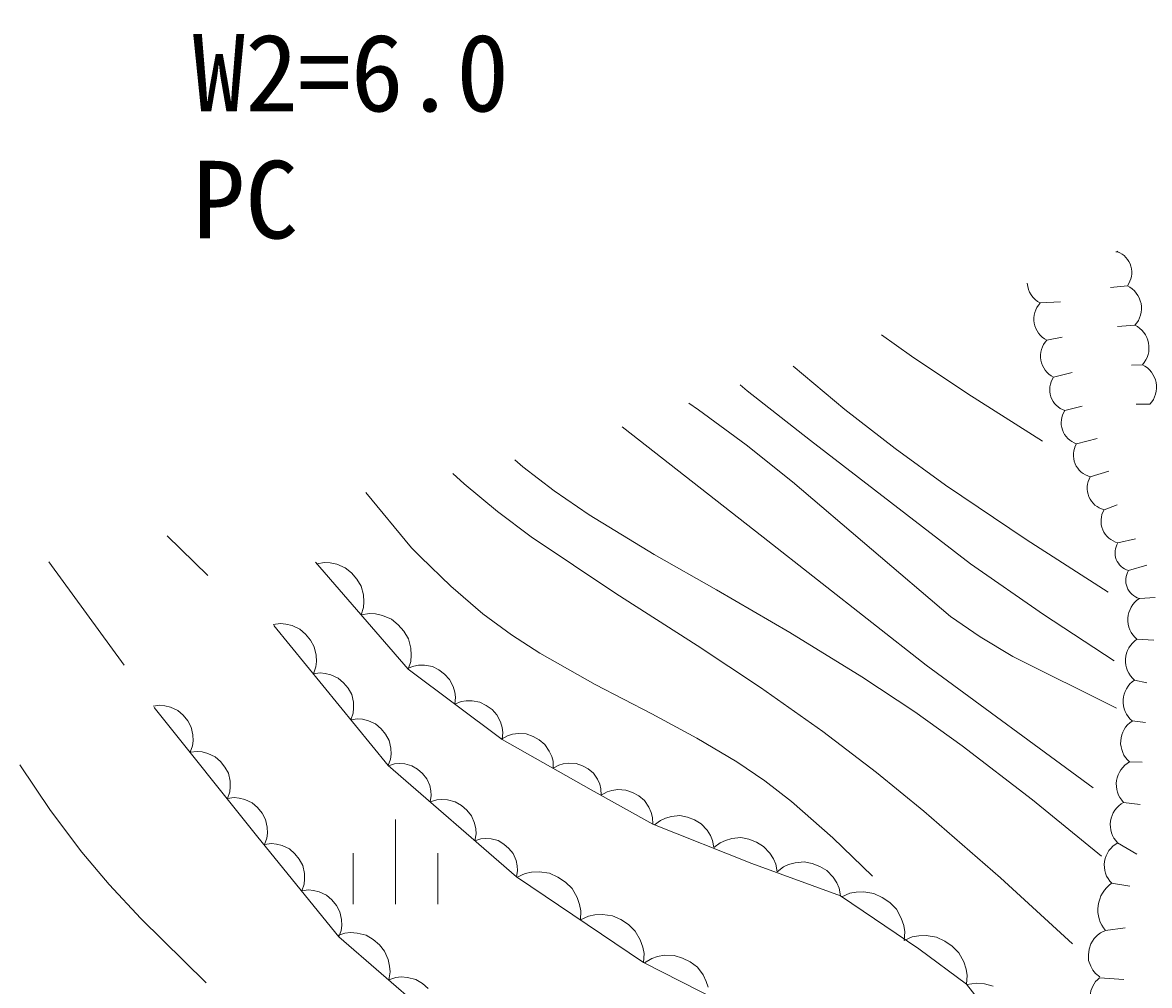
# Model space of a CAD drawing. Units: millimetres, scale not verified. Extents: x 40000 to 680000, y 20000 to 380000.
# Drawn here: x 320174 to 346803, y 293077 to 315827 of the extents above; entities that cross this region are included whole.
import ezdxf
from ezdxf.enums import TextEntityAlignment as Align

# ---------------------------------------------------------------- set-up
doc = ezdxf.new("R2010")
doc.units = ezdxf.units.MM
doc.header["$LTSCALE"] = 1000
doc.layers.add('M-BGD-HTXT', color=7, linetype='Continuous', lineweight=13)
doc.layers.add('M-STR-HTXT', color=7, linetype='Continuous', lineweight=13)
doc.styles.add('ＭＳ ゴシック', font='')
doc.styles.get('ＭＳ ゴシック').set_extended_font_data('MS Gothic')

msp = doc.modelspace()

# ---------------------------------------------------------------- linework, layer by layer
at = {"layer": 'M-BGD-HTXT'}
for p, q in [((346047, 310412), (346005, 310406)), ((346282, 309609), (345883, 309570)), ((344221, 309201), (344703, 309228)), ((346459, 308676), (346048, 308649)), ((340474, 308447), (341179, 307943)), ((344378, 308324), (344742, 308394)), ((341179, 307943), (342512, 307057)), ((339608, 306683), (338384, 307707)), ((346637, 307743), (346376, 307729)), ((344535, 307447), (344978, 307560)), ((337298, 307128), (337133, 307264)), ((338793, 305955), (337298, 307128)), ((342512, 307057), (344275, 305937)), ((335915, 306832), (336150, 306680)), ((346815, 306810), (346486, 306809)), ((336150, 306680), (337276, 305850)), ((340791, 305760), (339608, 306683)), ((344807, 306662), (345213, 306760)), ((337673, 303670), (334344, 306276)), ((345079, 305876), (345567, 305996)), ((337276, 305850), (338370, 304978)), ((342573, 303041), (338793, 305955)), ((341982, 304896), (340791, 305760)), ((331995, 305333), (331809, 305492)), ((332738, 304763), (331995, 305333)), ((345405, 305096), (345842, 305231)), ((330608, 304928), (330344, 305173)), ((331396, 304273), (330608, 304928)), ((338370, 304978), (342102, 301795)), ((329362, 303417), (328284, 304723)), ((333561, 304199), (332738, 304763)), ((343890, 303613), (341982, 304896)), ((345731, 304315), (346038, 304432)), ((332192, 303675), (331396, 304273)), ((335099, 303260), (333561, 304199)), ((324556, 302766), (323592, 303699)), ((334191, 302338), (332192, 303675)), ((341524, 300646), (337673, 303670)), ((345829, 302372), (343890, 303613)), ((346058, 303535), (346470, 303632)), ((329575, 303206), (329362, 303417)), ((320794, 303089), (322574, 300644)), ((329288, 300546), (327097, 303074)), ((327310, 303072), (327126, 303040)), ((327446, 303062), (327310, 303072)), ((327602, 303029), (327446, 303062)), ((330298, 302511), (329575, 303206)), ((336569, 302423), (335099, 303260)), ((327800, 302946), (327602, 303029)), ((327950, 302822), (327800, 302946)), ((328076, 302677), (327950, 302822)), ((344299, 301845), (342573, 303041)), ((346311, 302878), (346745, 303007)), ((328178, 302511), (328076, 302677)), ((328231, 302303), (328178, 302511)), ((331051, 301857), (330298, 302511)), ((328242, 302143), (328231, 302303)), ((336112, 301112), (334191, 302338)), ((338304, 301416), (336569, 302423)), ((328174, 301831), (328232, 302008)), ((328232, 302008), (328242, 302143)), ((346565, 302220), (346942, 302242)), ((328370, 301865), (328174, 301831)), ((328513, 301855), (328370, 301865)), ((328680, 301819), (328513, 301855)), ((328890, 301731), (328680, 301819)), ((329050, 301599), (328890, 301731)), ((331726, 301357), (331051, 301857)), ((342102, 301795), (342803, 301313)), ((345972, 300747), (344299, 301845)), ((326271, 301626), (326098, 301601)), ((326115, 301580), (328816, 298270)), ((326397, 301614), (326271, 301626)), ((326543, 301578), (326397, 301614)), ((326727, 301495), (326543, 301578)), ((326864, 301375), (326727, 301495)), ((329183, 301445), (329050, 301599)), ((326977, 301235), (326864, 301375)), ((327068, 301077), (326977, 301235)), ((329291, 301269), (329183, 301445)), ((329348, 301048), (329291, 301269)), ((332396, 300924), (331726, 301357)), ((340007, 300368), (338304, 301416)), ((342803, 301313), (343573, 300852)), ((346508, 301255), (346903, 301234)), ((327112, 300880), (327068, 301077)), ((329360, 300878), (329348, 301048)), ((333705, 300187), (332396, 300924)), ((337614, 300114), (336112, 301112)), ((327105, 300604), (327118, 300730)), ((327118, 300730), (327112, 300880)), ((329288, 300546), (329349, 300734)), ((329349, 300734), (329360, 300878)), ((343573, 300852), (346021, 299625)), ((327046, 300439), (327105, 300604)), ((327208, 300463), (327046, 300439)), ((327326, 300451), (327208, 300463)), ((327462, 300417), (327326, 300451)), ((327633, 300340), (327462, 300417)), ((329417, 300624), (329266, 300562)), ((331510, 298889), (329288, 300546)), ((329534, 300642), (329417, 300624)), ((329674, 300642), (329534, 300642)), ((329859, 300609), (329674, 300642)), ((330010, 300531), (329859, 300609)), ((330145, 300431), (330010, 300531)), ((330263, 300308), (330145, 300431)), ((345470, 297742), (341524, 300646)), ((327761, 300228), (327633, 300340)), ((327867, 300097), (327761, 300228)), ((330348, 300140), (330263, 300308)), ((330387, 300006), (330348, 300140)), ((335046, 299491), (333705, 300187)), ((341256, 299542), (340007, 300368)), ((346450, 300290), (346745, 300226)), ((327952, 299949), (327867, 300097)), ((327993, 299766), (327952, 299949)), ((330404, 299888), (330387, 300006)), ((330388, 299726), (330404, 299888)), ((339083, 299076), (337614, 300114)), ((323420, 299698), (323258, 299675)), ((325732, 296584), (323283, 299644)), ((323538, 299685), (323420, 299698)), ((323674, 299650), (323538, 299685)), ((323844, 299572), (323674, 299650)), ((327987, 299508), (327998, 299626)), ((327998, 299626), (327993, 299766)), ((330539, 299788), (330388, 299726)), ((330657, 299805), (330539, 299788)), ((330797, 299805), (330657, 299805)), ((330981, 299772), (330797, 299805)), ((331133, 299694), (330981, 299772)), ((331268, 299594), (331133, 299694)), ((331385, 299471), (331268, 299594)), ((323972, 299459), (323844, 299572)), ((324077, 299328), (323972, 299459)), ((324160, 299180), (324077, 299328)), ((327931, 299355), (327987, 299508)), ((328093, 299378), (327931, 299355)), ((328211, 299366), (328093, 299378)), ((328347, 299332), (328211, 299366)), ((328518, 299255), (328347, 299332)), ((331470, 299303), (331385, 299471)), ((336109, 298921), (335046, 299491)), ((342377, 298742), (341256, 299542)), ((346393, 299325), (346706, 299287)), ((324200, 298996), (324160, 299180)), ((328646, 299143), (328518, 299255)), ((328752, 299013), (328646, 299143)), ((331510, 299169), (331470, 299303)), ((331527, 299051), (331510, 299169)), ((331510, 298889), (331527, 299051)), ((340355, 298110), (339083, 299076)), ((324193, 298738), (324205, 298856)), ((324205, 298856), (324200, 298996)), ((328837, 298865), (328752, 299013)), ((328878, 298682), (328837, 298865)), ((331637, 298978), (331495, 298898)), ((333614, 297701), (331510, 298889)), ((331751, 299010), (331637, 298978)), ((331890, 299028), (331751, 299010)), ((332077, 299019), (331890, 299028)), ((332238, 298961), (332077, 299019)), ((332384, 298879), (332238, 298961)), ((332517, 298772), (332384, 298879)), ((337055, 298359), (336109, 298921)), ((324136, 298585), (324193, 298738)), ((324298, 298607), (324136, 298585)), ((324416, 298595), (324298, 298607)), ((324552, 298560), (324416, 298595)), ((324723, 298482), (324552, 298560)), ((328872, 298423), (328884, 298542)), ((328884, 298542), (328878, 298682)), ((332622, 298616), (332517, 298772)), ((332678, 298488), (332622, 298616)), ((344039, 297459), (342377, 298742)), ((320107, 298290), (320838, 297213)), ((324850, 298369), (324723, 298482)), ((324955, 298238), (324850, 298369)), ((328816, 298270), (328872, 298423)), ((328816, 298270), (331845, 295645)), ((328966, 298312), (328822, 298265)), ((329076, 298320), (328966, 298312)), ((329206, 298311), (329076, 298320)), ((329375, 298267), (329206, 298311)), ((329510, 298185), (329375, 298267)), ((332710, 298373), (332678, 298488)), ((332714, 298210), (332710, 298373)), ((332846, 298285), (332714, 298210)), ((332952, 298315), (332846, 298285)), ((333081, 298332), (332952, 298315)), ((333255, 298323), (333081, 298332)), ((333404, 298269), (333255, 298323)), ((333540, 298193), (333404, 298269)), ((337714, 297911), (337055, 298359)), ((346335, 298359), (346628, 298349)), ((325039, 298090), (324955, 298238)), ((325079, 297906), (325039, 298090)), ((329628, 298083), (329510, 298185)), ((329729, 297961), (329628, 298083)), ((333663, 298093), (333540, 298193)), ((333761, 297949), (333663, 298093)), ((341475, 297196), (340355, 298110)), ((325071, 297648), (325084, 297766)), ((325084, 297766), (325079, 297906)), ((329795, 297800), (329729, 297961)), ((329823, 297673), (329795, 297800)), ((333813, 297830), (333761, 297949)), ((333843, 297723), (333813, 297830)), ((333847, 297572), (333843, 297723)), ((338344, 297423), (337714, 297911)), ((325014, 297495), (325071, 297648)), ((325176, 297517), (325014, 297495)), ((325294, 297504), (325176, 297517)), ((325430, 297470), (325294, 297504)), ((325601, 297392), (325430, 297470)), ((329805, 297413), (329831, 297563)), ((329960, 297464), (329805, 297413)), ((329831, 297563), (329823, 297673)), ((330078, 297473), (329960, 297464)), ((330218, 297463), (330078, 297473)), ((330400, 297416), (330218, 297463)), ((335066, 296884), (333614, 297701)), ((333989, 297653), (333847, 297572)), ((334103, 297685), (333989, 297653)), ((334242, 297703), (334103, 297685)), ((334430, 297693), (334242, 297703)), ((334590, 297635), (334430, 297693)), ((334736, 297553), (334590, 297635)), ((334869, 297446), (334736, 297553)), ((345671, 296134), (344039, 297459)), ((320838, 297213), (321577, 296222)), ((325728, 297278), (325601, 297392)), ((325833, 297148), (325728, 297278)), ((330545, 297327), (330400, 297416)), ((330672, 297217), (330545, 297327)), ((330781, 297086), (330672, 297217)), ((334974, 297290), (334869, 297446)), ((335030, 297162), (334974, 297290)), ((339318, 296563), (338344, 297423)), ((343282, 295616), (341475, 297196)), ((346193, 297403), (346585, 297351)), ((325917, 296999), (325833, 297148)), ((325957, 296816), (325917, 296999)), ((328987, 297001), (328987, 295001)), ((330853, 296913), (330781, 297086)), ((335062, 297048), (335030, 297162)), ((335066, 296884), (335062, 297048)), ((335247, 296976), (335110, 296868)), ((335364, 297028), (335247, 296976)), ((335508, 297069), (335364, 297028)), ((335708, 297089), (335508, 297069)), ((335887, 297053), (335708, 297089)), ((336055, 296989), (335887, 297053)), ((336213, 296896), (336055, 296989)), ((325949, 296558), (325962, 296676)), ((325962, 296676), (325957, 296816)), ((330882, 296776), (330853, 296913)), ((330863, 296497), (330891, 296657)), ((330891, 296657), (330882, 296776)), ((337409, 295958), (335066, 296884)), ((336349, 296748), (336213, 296896)), ((336429, 296621), (336349, 296748)), ((327649, 294224), (325732, 296584)), ((325893, 296404), (325949, 296558)), ((326054, 296427), (325893, 296404)), ((326173, 296414), (326054, 296427)), ((326308, 296380), (326173, 296414)), ((331007, 296544), (330863, 296497)), ((331117, 296552), (331007, 296544)), ((331247, 296543), (331117, 296552)), ((331416, 296499), (331247, 296543)), ((331550, 296417), (331416, 296499)), ((331668, 296315), (331550, 296417)), ((336481, 296505), (336429, 296621)), ((336511, 296333), (336481, 296505)), ((336658, 296448), (336511, 296333)), ((336782, 296504), (336658, 296448)), ((336936, 296548), (336782, 296504)), ((337149, 296569), (336936, 296548)), ((337340, 296530), (337149, 296569)), ((337519, 296462), (337340, 296530)), ((337687, 296363), (337519, 296462)), ((340260, 295659), (339318, 296563)), ((346052, 296446), (346502, 296178)), ((321577, 296222), (322223, 295462)), ((326479, 296301), (326308, 296380)), ((326606, 296188), (326479, 296301)), ((326712, 296057), (326606, 296188)), ((327987, 296201), (327987, 295001)), ((329987, 296201), (329987, 295001)), ((331769, 296193), (331668, 296315)), ((331836, 296032), (331769, 296193)), ((337833, 296205), (337687, 296363)), ((337918, 296070), (337833, 296205)), ((326795, 295909), (326712, 296057)), ((326835, 295725), (326795, 295909)), ((331864, 295905), (331836, 296032)), ((331871, 295795), (331864, 295905)), ((339501, 295191), (337409, 295958)), ((337973, 295946), (337918, 296070)), ((338006, 295762), (337973, 295946)), ((338153, 295877), (338006, 295762)), ((338277, 295933), (338153, 295877)), ((338430, 295977), (338277, 295933)), ((338644, 295998), (338430, 295977)), ((338835, 295959), (338644, 295998)), ((339014, 295891), (338835, 295959)), ((339182, 295793), (339014, 295891)), ((326840, 295586), (326835, 295725)), ((331845, 295645), (331871, 295795)), ((331845, 295645), (334849, 293622)), ((332053, 295722), (331863, 295633)), ((332203, 295751), (332053, 295722)), ((332383, 295761), (332203, 295751)), ((332623, 295729), (332383, 295761)), ((332822, 295639), (332623, 295729)), ((333001, 295518), (332822, 295639)), ((339327, 295634), (339182, 295793)), ((339413, 295499), (339327, 295634)), ((344983, 294063), (343282, 295616)), ((322223, 295462), (322973, 294658)), ((326771, 295314), (326827, 295467)), ((326933, 295337), (326771, 295314)), ((326827, 295467), (326840, 295586)), ((327051, 295324), (326933, 295337)), ((327186, 295289), (327051, 295324)), ((333160, 295368), (333001, 295518)), ((333279, 295157), (333160, 295368)), ((339468, 295375), (339413, 295499)), ((339501, 295191), (339468, 295375)), ((345910, 295490), (346336, 295420)), ((327357, 295211), (327186, 295289)), ((327484, 295098), (327357, 295211)), ((327590, 294967), (327484, 295098)), ((333338, 294987), (333279, 295157)), ((341350, 293941), (339501, 295191)), ((339724, 295255), (339533, 295169)), ((339875, 295281), (339724, 295255)), ((340055, 295287), (339875, 295281)), ((340294, 295252), (340055, 295287)), ((340491, 295157), (340294, 295252)), ((340668, 295034), (340491, 295157)), ((327673, 294819), (327590, 294967)), ((327713, 294635), (327673, 294819)), ((333367, 294837), (333338, 294987)), ((333356, 294628), (333367, 294837)), ((340825, 294880), (340668, 295034)), ((340940, 294668), (340825, 294880)), ((322973, 294658), (324516, 293139)), ((327718, 294495), (327713, 294635)), ((333546, 294717), (333356, 294628)), ((333696, 294746), (333546, 294717)), ((333876, 294755), (333696, 294746)), ((334116, 294724), (333876, 294755)), ((334315, 294633), (334116, 294724)), ((334494, 294513), (334315, 294633)), ((340996, 294497), (340940, 294668)), ((327790, 294314), (327613, 294255)), ((327649, 294224), (327706, 294377)), ((327706, 294377), (327718, 294495)), ((327926, 294324), (327790, 294314)), ((328085, 294314), (327926, 294324)), ((328294, 294261), (328085, 294314)), ((328460, 294161), (328294, 294261)), ((334653, 294362), (334494, 294513)), ((334772, 294152), (334653, 294362)), ((341022, 294347), (340996, 294497)), ((341008, 294137), (341022, 294347)), ((345575, 294263), (345499, 294184)), ((345649, 294320), (345575, 294263)), ((345767, 294372), (345649, 294320)), ((345767, 294372), (346226, 294442)), ((329728, 292428), (327649, 294224)), ((328606, 294036), (328460, 294161)), ((328731, 293886), (328606, 294036)), ((334831, 293982), (334772, 294152)), ((341199, 294223), (341008, 294137)), ((341350, 294249), (341199, 294223)), ((341530, 294255), (341350, 294249)), ((341769, 294220), (341530, 294255)), ((341966, 294126), (341769, 294220)), ((342143, 294002), (341966, 294126)), ((342299, 293848), (342143, 294002)), ((345416, 294062), (345378, 293934)), ((345499, 294184), (345416, 294062)), ((328814, 293689), (328731, 293886)), ((334860, 293832), (334831, 293982)), ((334849, 293622), (334860, 293832)), ((335180, 293760), (335042, 293715)), ((335347, 293789), (335180, 293760)), ((335575, 293788), (335347, 293789)), ((335772, 293725), (335575, 293788)), ((335954, 293633), (335772, 293725)), ((342483, 293105), (341350, 293941)), ((342415, 293636), (342299, 293848)), ((345378, 293934), (345361, 293803)), ((345361, 293803), (345366, 293669)), ((328849, 293532), (328814, 293689)), ((328859, 293397), (328849, 293532)), ((334849, 293622), (337906, 292069)), ((335042, 293715), (334874, 293610)), ((336121, 293510), (335954, 293633)), ((336256, 293327), (336121, 293510)), ((342471, 293465), (342415, 293636)), ((342497, 293315), (342471, 293465)), ((345366, 293669), (345415, 293530)), ((345415, 293530), (345469, 293434)), ((328828, 293213), (328859, 293397)), ((328994, 293268), (328828, 293213)), ((329121, 293278), (328994, 293268)), ((329270, 293268), (329121, 293278)), ((329466, 293219), (329270, 293268)), ((329622, 293125), (329466, 293219)), ((336331, 293174), (336256, 293327)), ((342483, 293105), (342497, 293315)), ((345469, 293434), (345526, 293360)), ((345526, 293360), (345627, 293281)), ((345623, 293254), (346198, 293220)), ((329758, 293008), (329622, 293125)), ((336376, 293037), (336331, 293174)), ((343787, 291454), (342483, 293105)), ((342728, 293133), (342485, 293102)), ((342905, 293113), (342728, 293133)), ((343108, 293059), (342905, 293113))]:
    msp.add_line(p, q, dxfattribs=at)
for centre, radius, start, end in [((345628, 310726), 523, 323.1709, 324.6947), ((345863, 309922), 523, 323.1709, 69.4311), ((344472, 309698), 556, 183.2798, 243.2888), ((346021, 309076), 594, 317.6634, 63.9236), ((344629, 308821), 556, 137.0286, 243.2888), ((346199, 308143), 594, 317.6634, 63.9236), ((344786, 307945), 556, 137.0286, 243.2888), ((346376, 307210), 594, 317.664, 63.9236), ((344966, 307156), 520, 145.9551, 252.2153), ((345238, 306371), 520, 145.9551, 252.2153), ((345535, 305608), 529, 149.5565, 255.8167), ((345861, 304828), 529, 149.5565, 255.8167), ((346187, 304047), 529, 149.5565, 255.8167), ((346431, 303301), 440, 147.9733, 254.2335), ((346685, 302644), 440, 147.9733, 254.2335), ((346898, 301716), 604, 123.4624, 229.7226), ((346841, 300751), 604, 123.4624, 229.7226), ((346783, 299786), 604, 123.4624, 229.7226), ((346726, 298820), 604, 123.4624, 229.7226), ((346623, 297828), 604, 118.4407, 224.7009), ((346481, 296871), 604, 118.4407, 224.7009), ((346340, 295915), 604, 118.4407, 224.7009), ((346344, 294866), 760, 124.8517, 220.5405), ((345947, 292821), 540, 126.8699, 233.1301)]:
    msp.add_arc(centre, radius, start, end, dxfattribs=at)

# ---------------------------------------------------------------- texts
at = {"layer": 'M-STR-HTXT', "style": 'ＭＳ ゴシック'}
for s, p in [('車道\u3000\u3000\u3000W2=6.0', (311688, 313177)), ('橋種\u3000\u3000\u3000PC', (311688, 310177))]:
    msp.add_text(s, height=1833, dxfattribs=at).set_placement(p, align=Align.BOTTOM_LEFT)

doc.saveas('drawing.dxf')
